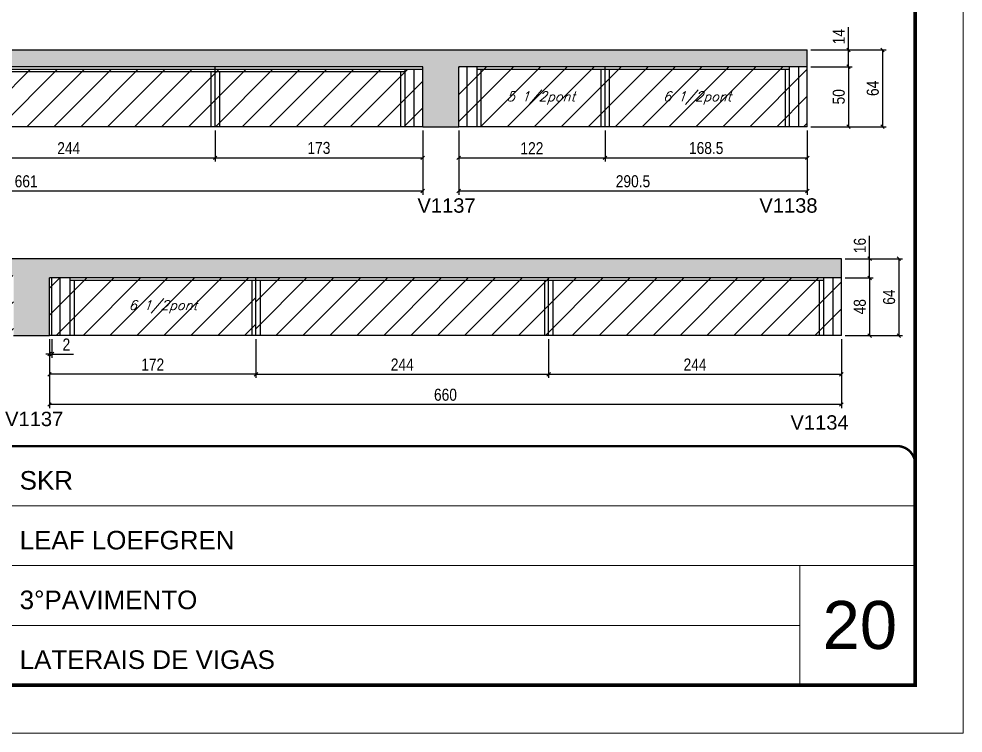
# Model space of a CAD drawing. Extents: x 3309 to 9563, y -2522 to 14608.
# Drawn here: x 8776 to 9563, y 8964 to 9559 of the extents above; entities that cross this region are included whole.
import ezdxf

# ---------------------------------------------------------------- set-up
doc = ezdxf.new("R2010")
doc.units = 0
doc.linetypes.add('CONTINUO', pattern=[0])
doc.linetypes.add('DASHED', pattern=[0.75, 0.5, -0.25])
for name, color, linetype in [('5', 5, 'Continuous'), ('COTA', 241, 'Continuous'), ('Painéis', 200, 'Continuous'), ('SARR_2.2x7', 40, 'Continuous'), ('SARR_3.5x7', 81, 'Continuous'), ('texto', 7, 'Continuous')]:
    doc.layers.add(name, color=color, linetype=linetype)
for name, color, linetype, lineweight in [('CARIMBO', 255, 'Continuous', 9), ('Folhas', 255, 'Continuous', 9), ('Hachura', 251, 'Continuous', 9), ('SARRAFO DE PRESSAO', 251, 'DASHED', 9)]:
    doc.layers.add(name, color=color, linetype=linetype, lineweight=lineweight)
doc.styles.add('ARIAL', font='arial.ttf')
doc.styles.add('COTA TECNICA', font='techl___.ttf', dxfattribs={"height": 10})
doc.styles.add('Romans', font='romans.shx')
doc.styles.get("Standard").update_dxf_attribs({"font": 'arial.ttf'})
doc.dimstyles.new('PAINEL', dxfattribs={"dimtxt": 10, "dimasz": 3, "dimexe": 3, "dimexo": 3, "dimgap": 3, "dimtad": 1, "dimdec": 1, "dimzin": 12, "dimdsep": 46, "dimtxsty": 'COTA TECNICA', "dimblk1": 'OBLIQUE', "dimblk2": 'OBLIQUE', "dimsah": 1, "dimcen": 0.9, "dimclrd": 4, "dimclre": 4, "dimclrt": 240, "dimadec": 1, "dimazin": 3, "dimtfac": 1, "dimtdec": 1, "dimtmove": 0, "dimatfit": 3, "dimfxl": 1, "dimtolj": 1, "dimtzin": 12, "dimarcsym": 0})

# ---------------------------------------------------------------- blocks, each defined once
blk = doc.blocks.new('9999999999')
at = {"color": 30, "linetype": 'CONTINUO'}
for p, q in [((98564.56, 34379.64), (99583.98, 34379.64)), ((98564.56, 34329.83), (99487.98, 34329.83)), ((99583.98, 34329.83), (99487.98, 34329.83)), ((99487.98, 34329.83), (99487.98, 34230.21)), ((98564.56, 34280.02), (99487.98, 34280.02))]:
    blk.add_line(p, q, dxfattribs=at)
at = {"color": 30, "linetype": 'CONTINUO', "const_width": 2}
blk.add_lwpolyline([(99583.98, 34230.21), (99583.98, 34414.45, 0.414214), (99568.98, 34429.45), (98228.98, 34429.45, 0.414214), (98213.98, 34414.45), (98213.98, 34245.21, 0.414214), (98228.98, 34230.21), (99583.98, 34230.21)], format="xyb", dxfattribs=at)
at = {"layer": 'Folhas'}
blk.add_lwpolyline([(98138.98, 34190.21), (99623.98, 34190.21), (99623.98, 35240.21), (98138.98, 35240.21)], close=True, dxfattribs=at)
at = {"layer": 'Folhas', "color": 30, "const_width": 3}
blk.add_lwpolyline([(98213.98, 34230.21), (99583.98, 34230.21), (99583.98, 35200.21), (98213.98, 35200.21)], close=True, dxfattribs=at)
at = {"color": 7, "linetype": 'Continuous', "ltscale": 5, "style": 'ARIAL'}
for s, height, p in [('SKR', 15.483, (98837.68, 34393.13)), ('LEAF LOEFGREN', 15.4829, (98837.68, 34343.32)), ('3°PAVIMENTO', 15.4829, (98837.68, 34293.51)), ('LATERAIS DE VIGAS', 15.4829, (98837.68, 34243.7))]:
    blk.add_text(s, height=height, dxfattribs=at).set_placement(p)
blk = doc.blocks.new('_Oblique')
at = {"color": 0, "linetype": 'ByBlock', "lineweight": -2}
blk.add_line((-0.5, -0.5), (0.5, 0.5), dxfattribs=at)
blk = doc.blocks.new('*D2976')
at = {"layer": 'COTA', "color": 4, "linetype": 'ByBlock', "lineweight": -2, "transparency": 16777216}
for p, q in [((8451.49, 9465.94), (8451.49, 9412.31)), ((9112.49, 9465.94), (9112.49, 9412.31)), ((9112.49, 9415.31), (8451.49, 9415.31))]:
    blk.add_line(p, q, dxfattribs=at)
at = {"layer": 'Defpoints', "color": 0, "linetype": 'ByBlock', "transparency": 16777216}
for p in [(8451.49, 9468.94), (9112.49, 9468.94), (8451.49, 9415.31)]:
    blk.add_point(p, dxfattribs=at)
at = {"layer": 'COTA', "color": 4, "linetype": 'ByBlock', "lineweight": -2, "transparency": 16777216, "xscale": 3, "yscale": 3, "zscale": 3, "rotation": 180}
blk.add_blockref('_Oblique', (8451.49, 9415.31), dxfattribs=at)
at = {"layer": 'COTA', "color": 4, "linetype": 'ByBlock', "lineweight": -2, "transparency": 16777216, "xscale": 3, "yscale": 3, "zscale": 3}
blk.add_blockref('_Oblique', (9112.49, 9415.31), dxfattribs=at)
at = {"layer": 'COTA', "color": 240, "linetype": 'ByBlock', "transparency": 16777216, "insert": (8781.99, 9423.42), "char_height": 10, "attachment_point": 5, "style": 'COTA TECNICA'}
blk.add_mtext('\\A1;661', dxfattribs=at)
blk = doc.blocks.new('*D2960')
at = {"layer": 'COTA', "color": 4, "lineweight": -2, "transparency": 16777216}
for p, q in [((8695.49, 9465.94), (8695.49, 9440.02)), ((8939.49, 9465.94), (8939.49, 9440.02)), ((8695.49, 9443.02), (8939.49, 9443.02))]:
    blk.add_line(p, q, dxfattribs=at)
at = {"layer": 'Defpoints', "color": 0, "transparency": 16777216}
for p in [(8695.49, 9468.94, 0), (8939.49, 9468.94, 0), (8939.49, 9443.02)]:
    blk.add_point(p, dxfattribs=at)
at = {"layer": 'COTA', "color": 4, "lineweight": -2, "transparency": 16777216, "xscale": 3, "yscale": 3, "zscale": 3, "rotation": 180}
blk.add_blockref('_Oblique', (8695.49, 9443.02), dxfattribs=at)
at = {"layer": 'COTA', "color": 4, "lineweight": -2, "transparency": 16777216, "xscale": 3, "yscale": 3, "zscale": 3}
blk.add_blockref('_Oblique', (8939.49, 9443.02), dxfattribs=at)
at = {"layer": 'COTA', "color": 240, "transparency": 16777216, "insert": (8817.49, 9451.1), "char_height": 10, "attachment_point": 5, "style": 'COTA TECNICA'}
blk.add_mtext('\\A1;244', dxfattribs=at)
blk = doc.blocks.new('*D2977')
at = {"layer": 'COTA', "color": 4, "lineweight": -2, "transparency": 16777216}
for p, q in [((8939.49, 9465.94), (8939.49, 9440.02)), ((9112.49, 9465.94), (9112.49, 9440.02)), ((8939.49, 9443.02), (9112.49, 9443.02))]:
    blk.add_line(p, q, dxfattribs=at)
at = {"layer": 'Defpoints', "color": 0, "transparency": 16777216}
for p in [(8939.49, 9468.94, 0), (9112.49, 9468.94, 0), (9112.49, 9443.02)]:
    blk.add_point(p, dxfattribs=at)
at = {"layer": 'COTA', "color": 4, "lineweight": -2, "transparency": 16777216, "xscale": 3, "yscale": 3, "zscale": 3, "rotation": 180}
blk.add_blockref('_Oblique', (8939.49, 9443.02), dxfattribs=at)
at = {"layer": 'COTA', "color": 4, "lineweight": -2, "transparency": 16777216, "xscale": 3, "yscale": 3, "zscale": 3}
blk.add_blockref('_Oblique', (9112.49, 9443.02), dxfattribs=at)
at = {"layer": 'COTA', "color": 240, "transparency": 16777216, "insert": (9025.99, 9451.24), "char_height": 10, "attachment_point": 5, "style": 'COTA TECNICA'}
blk.add_mtext('\\A1;173', dxfattribs=at)
blk = doc.blocks.new('*D2978')
at = {"layer": 'COTA', "color": 4, "linetype": 'ByBlock', "lineweight": -2, "transparency": 16777216}
for p, q in [((9142.49, 9465.94), (9142.49, 9412.31)), ((9432.99, 9465.94), (9432.99, 9412.31)), ((9432.99, 9415.31), (9142.49, 9415.31))]:
    blk.add_line(p, q, dxfattribs=at)
at = {"layer": 'Defpoints', "color": 0, "linetype": 'ByBlock', "transparency": 16777216}
for p in [(9142.49, 9468.94), (9432.99, 9468.94), (9142.49, 9415.31)]:
    blk.add_point(p, dxfattribs=at)
at = {"layer": 'COTA', "color": 4, "linetype": 'ByBlock', "lineweight": -2, "transparency": 16777216, "xscale": 3, "yscale": 3, "zscale": 3, "rotation": 180}
blk.add_blockref('_Oblique', (9142.49, 9415.31), dxfattribs=at)
at = {"layer": 'COTA', "color": 4, "linetype": 'ByBlock', "lineweight": -2, "transparency": 16777216, "xscale": 3, "yscale": 3, "zscale": 3}
blk.add_blockref('_Oblique', (9432.99, 9415.31), dxfattribs=at)
at = {"layer": 'COTA', "color": 240, "linetype": 'ByBlock', "transparency": 16777216, "insert": (9287.74, 9423.45), "char_height": 10, "attachment_point": 5, "style": 'COTA TECNICA'}
blk.add_mtext('\\A1;290.5', dxfattribs=at)
blk = doc.blocks.new('*D2979')
at = {"layer": 'COTA', "color": 4, "lineweight": -2, "transparency": 16777216}
for p, q in [((9142.49, 9465.94), (9142.49, 9440.02)), ((9264.49, 9465.94), (9264.49, 9440.02)), ((9142.49, 9443.02), (9264.49, 9443.02))]:
    blk.add_line(p, q, dxfattribs=at)
at = {"layer": 'Defpoints', "color": 0, "transparency": 16777216}
for p in [(9142.49, 9468.94), (9264.49, 9468.94), (9264.49, 9443.02)]:
    blk.add_point(p, dxfattribs=at)
at = {"layer": 'COTA', "color": 4, "lineweight": -2, "transparency": 16777216, "xscale": 3, "yscale": 3, "zscale": 3, "rotation": 180}
blk.add_blockref('_Oblique', (9142.49, 9443.02), dxfattribs=at)
at = {"layer": 'COTA', "color": 4, "lineweight": -2, "transparency": 16777216, "xscale": 3, "yscale": 3, "zscale": 3}
blk.add_blockref('_Oblique', (9264.49, 9443.02), dxfattribs=at)
at = {"layer": 'COTA', "color": 240, "transparency": 16777216, "insert": (9203.49, 9451.08), "char_height": 10, "attachment_point": 5, "style": 'COTA TECNICA'}
blk.add_mtext('\\A1;122', dxfattribs=at)
blk = doc.blocks.new('*D2980')
at = {"layer": 'COTA', "color": 4, "lineweight": -2, "transparency": 16777216}
for p, q in [((9264.49, 9465.94), (9264.49, 9440.02)), ((9432.99, 9465.94), (9432.99, 9440.02)), ((9264.49, 9443.02), (9432.99, 9443.02))]:
    blk.add_line(p, q, dxfattribs=at)
at = {"layer": 'Defpoints', "color": 0, "transparency": 16777216}
for p in [(9264.49, 9468.94), (9432.99, 9468.94), (9432.99, 9443.02)]:
    blk.add_point(p, dxfattribs=at)
at = {"layer": 'COTA', "color": 4, "lineweight": -2, "transparency": 16777216, "xscale": 3, "yscale": 3, "zscale": 3, "rotation": 180}
blk.add_blockref('_Oblique', (9264.49, 9443.02), dxfattribs=at)
at = {"layer": 'COTA', "color": 4, "lineweight": -2, "transparency": 16777216, "xscale": 3, "yscale": 3, "zscale": 3}
blk.add_blockref('_Oblique', (9432.99, 9443.02), dxfattribs=at)
at = {"layer": 'COTA', "color": 240, "transparency": 16777216, "insert": (9348.74, 9451.16), "char_height": 10, "attachment_point": 5, "style": 'COTA TECNICA'}
blk.add_mtext('\\A1;168.5', dxfattribs=at)
blk = doc.blocks.new('*D2961')
at = {"layer": 'COTA', "color": 4, "lineweight": -2, "transparency": 16777216}
for p, q in [((9435.99, 9532.94), (9498.71, 9532.94)), ((9495.71, 9532.94), (9495.71, 9468.94)), ((9435.99, 9468.94), (9498.71, 9468.94))]:
    blk.add_line(p, q, dxfattribs=at)
at = {"layer": 'Defpoints', "color": 0, "transparency": 16777216}
for p in [(9432.99, 9532.94, 0), (9432.99, 9468.94, 0), (9495.71, 9468.94)]:
    blk.add_point(p, dxfattribs=at)
at = {"layer": 'COTA', "color": 4, "lineweight": -2, "transparency": 16777216, "xscale": 3, "yscale": 3, "zscale": 3}
for p, rotation in [((9495.71, 9532.94), 90), ((9495.71, 9468.94), 270)]:
    blk.add_blockref('_Oblique', p, dxfattribs=dict(at, rotation=rotation))
at = {"layer": 'COTA', "color": 240, "transparency": 16777216, "insert": (9487.61, 9500.94), "char_height": 10, "attachment_point": 5, "rotation": 90, "style": 'COTA TECNICA'}
blk.add_mtext('\\A1;64', dxfattribs=at)
blk = doc.blocks.new('*D2962')
at = {"layer": 'COTA', "color": 4, "lineweight": -2, "transparency": 16777216}
for p, q in [((9435.99, 9518.94), (9470.35, 9518.94)), ((9467.35, 9518.94), (9467.35, 9468.94)), ((9435.99, 9468.94), (9470.35, 9468.94))]:
    blk.add_line(p, q, dxfattribs=at)
at = {"layer": 'Defpoints', "color": 0, "transparency": 16777216}
for p in [(9432.99, 9518.94, 0), (9432.99, 9468.94, 0), (9467.35, 9468.94)]:
    blk.add_point(p, dxfattribs=at)
at = {"layer": 'COTA', "color": 4, "lineweight": -2, "transparency": 16777216, "xscale": 3, "yscale": 3, "zscale": 3}
for p, rotation in [((9467.35, 9518.94), 90), ((9467.35, 9468.94), 270)]:
    blk.add_blockref('_Oblique', p, dxfattribs=dict(at, rotation=rotation))
at = {"layer": 'COTA', "color": 240, "transparency": 16777216, "insert": (9459.24, 9493.94), "char_height": 10, "attachment_point": 5, "rotation": 90, "style": 'COTA TECNICA'}
blk.add_mtext('\\A1;50', dxfattribs=at)
blk = doc.blocks.new('*D2963')
at = {"layer": 'COTA', "color": 4, "lineweight": -2, "transparency": 16777216}
for p, q in [((9467.35, 9532.94), (9467.35, 9552.06)), ((9435.99, 9532.94), (9470.35, 9532.94)), ((9467.35, 9518.94), (9467.35, 9532.94)), ((9435.99, 9518.94), (9470.35, 9518.94))]:
    blk.add_line(p, q, dxfattribs=at)
at = {"layer": 'Defpoints', "color": 0, "transparency": 16777216}
for p in [(9432.99, 9532.94, 0), (9467.35, 9532.94), (9432.99, 9518.94, 0)]:
    blk.add_point(p, dxfattribs=at)
at = {"layer": 'COTA', "color": 4, "lineweight": -2, "transparency": 16777216, "xscale": 3, "yscale": 3, "zscale": 3}
for p, rotation in [((9467.35, 9532.94), 90), ((9467.35, 9518.94), 270)]:
    blk.add_blockref('_Oblique', p, dxfattribs=dict(at, rotation=rotation))
at = {"layer": 'COTA', "color": 240, "transparency": 16777216, "insert": (9459.28, 9544), "char_height": 10, "attachment_point": 5, "rotation": 90, "style": 'COTA TECNICA'}
blk.add_mtext('\\A1;14', dxfattribs=at)
blk = doc.blocks.new('*D2964')
at = {"layer": 'COTA', "color": 4, "linetype": 'ByBlock', "lineweight": -2, "transparency": 16777216}
for p, q in [((8801.45, 9291.93), (8801.45, 9259.68)), ((8973.45, 9291.93), (8973.45, 9259.68)), ((8973.45, 9262.68), (8801.45, 9262.68))]:
    blk.add_line(p, q, dxfattribs=at)
at = {"layer": 'Defpoints', "color": 0, "linetype": 'ByBlock', "transparency": 16777216}
for p in [(8801.45, 9294.93), (8973.45, 9294.93), (8801.45, 9262.68)]:
    blk.add_point(p, dxfattribs=at)
at = {"layer": 'COTA', "color": 4, "linetype": 'ByBlock', "lineweight": -2, "transparency": 16777216, "xscale": 3, "yscale": 3, "zscale": 3, "rotation": 180}
blk.add_blockref('_Oblique', (8801.45, 9262.68), dxfattribs=at)
at = {"layer": 'COTA', "color": 4, "linetype": 'ByBlock', "lineweight": -2, "transparency": 16777216, "xscale": 3, "yscale": 3, "zscale": 3}
blk.add_blockref('_Oblique', (8973.45, 9262.68), dxfattribs=at)
at = {"layer": 'COTA', "color": 240, "linetype": 'ByBlock', "transparency": 16777216, "insert": (8887.45, 9270.75), "char_height": 10, "attachment_point": 5, "style": 'COTA TECNICA'}
blk.add_mtext('\\A1;172', dxfattribs=at)
blk = doc.blocks.new('*D2984')
at = {"layer": 'COTA', "color": 4, "linetype": 'ByBlock', "lineweight": -2, "transparency": 16777216}
for p, q in [((8801.45, 9291.93), (8801.45, 9234.43)), ((9461.45, 9291.93), (9461.45, 9234.43)), ((9461.45, 9237.43), (8801.45, 9237.43))]:
    blk.add_line(p, q, dxfattribs=at)
at = {"layer": 'Defpoints', "color": 0, "linetype": 'ByBlock', "transparency": 16777216}
for p in [(8801.45, 9294.93), (9461.45, 9294.93), (8801.45, 9237.43)]:
    blk.add_point(p, dxfattribs=at)
at = {"layer": 'COTA', "color": 4, "linetype": 'ByBlock', "lineweight": -2, "transparency": 16777216, "xscale": 3, "yscale": 3, "zscale": 3, "rotation": 180}
blk.add_blockref('_Oblique', (8801.45, 9237.43), dxfattribs=at)
at = {"layer": 'COTA', "color": 4, "linetype": 'ByBlock', "lineweight": -2, "transparency": 16777216, "xscale": 3, "yscale": 3, "zscale": 3}
blk.add_blockref('_Oblique', (9461.45, 9237.43), dxfattribs=at)
at = {"layer": 'COTA', "color": 240, "linetype": 'ByBlock', "transparency": 16777216, "insert": (9131.45, 9245.53), "char_height": 10, "attachment_point": 5, "style": 'COTA TECNICA'}
blk.add_mtext('\\A1;660', dxfattribs=at)
blk = doc.blocks.new('*D2965')
at = {"layer": 'COTA', "color": 4, "lineweight": -2, "transparency": 16777216}
for p, q in [((8973.45, 9291.93), (8973.45, 9259.68)), ((9217.45, 9291.93), (9217.45, 9259.68)), ((8973.45, 9262.68), (9217.45, 9262.68))]:
    blk.add_line(p, q, dxfattribs=at)
at = {"layer": 'Defpoints', "color": 0, "transparency": 16777216}
for p in [(8973.45, 9294.93, 0), (9217.45, 9294.93, 0), (9217.45, 9262.68)]:
    blk.add_point(p, dxfattribs=at)
at = {"layer": 'COTA', "color": 4, "lineweight": -2, "transparency": 16777216, "xscale": 3, "yscale": 3, "zscale": 3, "rotation": 180}
blk.add_blockref('_Oblique', (8973.45, 9262.68), dxfattribs=at)
at = {"layer": 'COTA', "color": 4, "lineweight": -2, "transparency": 16777216, "xscale": 3, "yscale": 3, "zscale": 3}
blk.add_blockref('_Oblique', (9217.45, 9262.68), dxfattribs=at)
at = {"layer": 'COTA', "color": 240, "transparency": 16777216, "insert": (9095.45, 9270.75), "char_height": 10, "attachment_point": 5, "style": 'COTA TECNICA'}
blk.add_mtext('\\A1;244', dxfattribs=at)
blk = doc.blocks.new('*D2966')
at = {"layer": 'COTA', "color": 4, "lineweight": -2, "transparency": 16777216}
for p, q in [((9464.45, 9358.93), (9512.3, 9358.93)), ((9509.3, 9358.93), (9509.3, 9294.93)), ((9464.45, 9294.93), (9512.3, 9294.93))]:
    blk.add_line(p, q, dxfattribs=at)
at = {"layer": 'Defpoints', "color": 0, "transparency": 16777216}
for p in [(9461.45, 9358.93, 0), (9461.45, 9294.93, 0), (9509.3, 9294.93)]:
    blk.add_point(p, dxfattribs=at)
at = {"layer": 'COTA', "color": 4, "lineweight": -2, "transparency": 16777216, "xscale": 3, "yscale": 3, "zscale": 3}
for p, rotation in [((9509.3, 9358.93), 90), ((9509.3, 9294.93), 270)]:
    blk.add_blockref('_Oblique', p, dxfattribs=dict(at, rotation=rotation))
at = {"layer": 'COTA', "color": 240, "transparency": 16777216, "insert": (9501.2, 9326.93), "char_height": 10, "attachment_point": 5, "rotation": 90, "style": 'COTA TECNICA'}
blk.add_mtext('\\A1;64', dxfattribs=at)
blk = doc.blocks.new('*D2985')
at = {"layer": 'COTA', "color": 4, "lineweight": -2, "transparency": 16777216}
for p, q in [((9217.45, 9291.93), (9217.45, 9259.68)), ((9461.45, 9291.93), (9461.45, 9259.68)), ((9217.45, 9262.68), (9461.45, 9262.68))]:
    blk.add_line(p, q, dxfattribs=at)
at = {"layer": 'Defpoints', "color": 0, "transparency": 16777216}
for p in [(9217.45, 9294.93, 0), (9461.45, 9294.93, 0), (9461.45, 9262.68)]:
    blk.add_point(p, dxfattribs=at)
at = {"layer": 'COTA', "color": 4, "lineweight": -2, "transparency": 16777216, "xscale": 3, "yscale": 3, "zscale": 3, "rotation": 180}
blk.add_blockref('_Oblique', (9217.45, 9262.68), dxfattribs=at)
at = {"layer": 'COTA', "color": 4, "lineweight": -2, "transparency": 16777216, "xscale": 3, "yscale": 3, "zscale": 3}
blk.add_blockref('_Oblique', (9461.45, 9262.68), dxfattribs=at)
at = {"layer": 'COTA', "color": 240, "transparency": 16777216, "insert": (9339.45, 9270.75), "char_height": 10, "attachment_point": 5, "style": 'COTA TECNICA'}
blk.add_mtext('\\A1;244', dxfattribs=at)
blk = doc.blocks.new('*D2986')
at = {"layer": 'COTA', "color": 4, "lineweight": -2, "transparency": 16777216}
for p, q in [((9464.45, 9342.93), (9487.94, 9342.93)), ((9484.94, 9342.93), (9484.94, 9294.93)), ((9464.45, 9294.93), (9487.94, 9294.93))]:
    blk.add_line(p, q, dxfattribs=at)
at = {"layer": 'Defpoints', "color": 0, "transparency": 16777216}
for p in [(9461.45, 9342.93, 0), (9461.45, 9294.93, 0), (9484.94, 9294.93)]:
    blk.add_point(p, dxfattribs=at)
at = {"layer": 'COTA', "color": 4, "lineweight": -2, "transparency": 16777216, "xscale": 3, "yscale": 3, "zscale": 3}
for p, rotation in [((9484.94, 9342.93), 90), ((9484.94, 9294.93), 270)]:
    blk.add_blockref('_Oblique', p, dxfattribs=dict(at, rotation=rotation))
at = {"layer": 'COTA', "color": 240, "transparency": 16777216, "insert": (9476.84, 9318.93), "char_height": 10, "attachment_point": 5, "rotation": 90, "style": 'COTA TECNICA'}
blk.add_mtext('\\A1;48', dxfattribs=at)
blk = doc.blocks.new('*D2973')
at = {"layer": 'COTA', "color": 4, "lineweight": -2, "transparency": 16777216}
for p, q in [((9484.94, 9358.93), (9484.94, 9377.95)), ((9464.45, 9358.93), (9487.94, 9358.93)), ((9484.94, 9342.93), (9484.94, 9358.93)), ((9464.45, 9342.93), (9487.94, 9342.93))]:
    blk.add_line(p, q, dxfattribs=at)
at = {"layer": 'Defpoints', "color": 0, "transparency": 16777216}
for p in [(9461.45, 9358.93, 0), (9484.94, 9358.93), (9461.45, 9342.93, 0)]:
    blk.add_point(p, dxfattribs=at)
at = {"layer": 'COTA', "color": 4, "lineweight": -2, "transparency": 16777216, "xscale": 3, "yscale": 3, "zscale": 3}
for p, rotation in [((9484.94, 9358.93), 90), ((9484.94, 9342.93), 270)]:
    blk.add_blockref('_Oblique', p, dxfattribs=dict(at, rotation=rotation))
at = {"layer": 'COTA', "color": 240, "transparency": 16777216, "insert": (9476.84, 9369.94), "char_height": 10, "attachment_point": 5, "rotation": 90, "style": 'COTA TECNICA'}
blk.add_mtext('\\A1;16', dxfattribs=at)
blk = doc.blocks.new('*D2989')
at = {"layer": 'COTA', "color": 4, "lineweight": -2, "transparency": 16777216}
for p, q in [((8801.45, 9291.93), (8801.45, 9276.44)), ((8803.45, 9291.93), (8803.45, 9276.44)), ((8801.45, 9279.44), (8798.45, 9279.44)), ((8801.45, 9279.44), (8803.45, 9279.44)), ((8803.45, 9279.44), (8821.56, 9279.44))]:
    blk.add_line(p, q, dxfattribs=at)
at = {"layer": 'Defpoints', "color": 0, "transparency": 16777216}
for p in [(8801.45, 9294.93, 0), (8803.45, 9294.93, 0), (8803.45, 9279.44)]:
    blk.add_point(p, dxfattribs=at)
at = {"layer": 'COTA', "color": 4, "lineweight": -2, "transparency": 16777216, "xscale": 3, "yscale": 3, "zscale": 3}
blk.add_blockref('_Oblique', (8801.45, 9279.44), dxfattribs=at)
at = {"layer": 'COTA', "color": 4, "lineweight": -2, "transparency": 16777216, "xscale": 3, "yscale": 3, "zscale": 3, "rotation": 180}
blk.add_blockref('_Oblique', (8803.45, 9279.44), dxfattribs=at)
at = {"layer": 'COTA', "color": 240, "transparency": 16777216, "insert": (8815.51, 9287.44), "char_height": 10, "attachment_point": 5, "style": 'COTA TECNICA'}
blk.add_mtext('\\A1;2', dxfattribs=at)

msp = doc.modelspace()

# ---------------------------------------------------------------- hatches: boundary and pattern name
at = {"layer": 'COTA'}
h = msp.add_hatch(dxfattribs=at)
h.set_pattern_fill('AR-CONC', color=256, scale=0.03)
h.set_pattern_definition([(50, (0, -391.234), (5.46554, -0.4781726), [0.5715, -6.2865]), (355, (0, -391.234), (-1.0573026, 5.7317054), [0.4572, -5.0292175]), (100.451445, (0.4555, -391.274), (4.4082374, 5.2535326), [0.4857003, -5.3427073]), (46.1842, (0, -389.71), (8.1323712, -1.26127), [0.85725, -9.42975]), (96.63556, (0.678, -389.815), (7.122124, 7.4227837), [0.7285507, -8.014068]), (351.18415, (0, -389.71), (7.122124, 7.4227837), [0.685799, -7.543792]), (21, (0.762, -390.091), (4.5484317, -3.067956), [0.5715, -6.2865]), (326, (0.762, -390.091), (1.8540609, 5.525639), [0.4572, -5.0292]), (71.451445, (1.141, -390.347), (6.4024926, 2.457683), [0.4857003, -5.3426981]), (37.5, (0, -391.2342), (0.0926581, 2.53665117), [0, -4.96824, 0, -5.1054, 0, -5.04825]), (7.5, (0, -391.2342), (2.0045899, 3.00541724), [0, -2.91084, 0, -4.85394, 0, -1.92405]), (327.5, (-1.6993, -391.2342), (4.06771786, -0.17186232), [0, -1.905, 0, -5.9436, 0, -7.8867]), (317.5, (-2.4613, -391.234), (4.4438754, 0.7627947), [0, -2.4765, 0, -3.94716, 0, -5.6007])])
h.paths.add_polyline_path([(9142.49, 9518.94), (9432.99, 9518.94), (9432.99, 9532.94), (8451.49, 9532.94), (8451.49, 9518.94), (9112.49, 9518.94), (9112.49, 9468.94), (9142.49, 9468.94)])
h = msp.add_hatch(dxfattribs=at)
h.set_pattern_fill('AR-CONC', color=256, scale=0.03)
h.set_pattern_definition([(50, (4, -378.5546), (5.46554, -0.4781726), [0.5715, -6.2865]), (355, (4, -378.5546), (-1.0573026, 5.7317054), [0.4572, -5.0292175]), (100.451445, (4.4555, -378.5945), (4.4082374, 5.2535326), [0.4857003, -5.3427073]), (46.1842, (4, -377.0306), (8.1323712, -1.26127), [0.85725, -9.42975]), (96.63556, (4.678, -377.136), (7.122124, 7.4227837), [0.7285507, -8.014068]), (351.18415, (4, -377.031), (7.122124, 7.4227837), [0.685799, -7.543792]), (21, (4.762, -377.4116), (4.5484317, -3.067956), [0.5715, -6.2865]), (326, (4.762, -377.4116), (1.8540609, 5.525639), [0.4572, -5.0292]), (71.451445, (5.141, -377.6673), (6.4024926, 2.457683), [0.4857003, -5.3426981]), (37.5, (4, -378.5546), (0.0926581, 2.53665117), [0, -4.96824, 0, -5.1054, 0, -5.04825]), (7.5, (4, -378.5546), (2.0045899, 3.00541724), [0, -2.91084, 0, -4.85394, 0, -1.92405]), (327.5, (2.3007, -378.5546), (4.06771786, -0.17186232), [0, -1.905, 0, -5.9436, 0, -7.8867]), (317.5, (1.5387, -378.5546), (4.4438754, 0.7627947), [0, -2.4765, 0, -3.94716, 0, -5.6007])])
h.paths.add_polyline_path([(8801.45, 9342.93), (9461.45, 9342.93), (9461.45, 9358.93), (8451.49, 9358.93), (8451.49, 9344.93), (8771.45, 9344.93), (8771.45, 9294.93), (8801.45, 9294.93)])
at = {"layer": 'Hachura', "linetype": 'ByBlock'}
h = msp.add_hatch(dxfattribs=at)
h.set_pattern_fill('ANSI31', color=256, scale=5)
h.set_pattern_definition([(45, (0, -391.234), (-11.22532, 11.22532), [])])
h.paths.add_polyline_path([(8695.49, 9516.94), (8451.49, 9516.94), (8451.49, 9468.94), (8695.49, 9468.94)])
h.paths.add_polyline_path([(8695.49, 9516.94), (8695.49, 9468.94), (8939.49, 9468.94), (8939.49, 9516.94)])
h.paths.add_polyline_path([(9112.49, 9468.94), (9112.49, 9516.94), (8939.49, 9516.94), (8939.49, 9468.94)])
h.paths.add_polyline_path([(8695.49, 9294.93), (8695.49, 9344.93), (8451.49, 9344.93), (8451.49, 9294.93)])
h.paths.add_polyline_path([(8771.45, 9344.93), (8695.49, 9344.93), (8695.49, 9294.93), (8771.45, 9294.93)])
h.paths.add_polyline_path([(9217.45, 9294.93), (9217.45, 9342.93), (8973.45, 9342.93), (8973.45, 9294.93)])
h.paths.add_polyline_path([(9461.45, 9294.93), (9461.45, 9342.93), (9217.45, 9342.93), (9217.45, 9294.93)])
h = msp.add_hatch(dxfattribs=at)
h.set_pattern_fill('ANSI31', color=256, scale=5)
h.set_pattern_definition([(45, (4768.5, 1148.034), (-11.22532, 11.22532), [])])
h.paths.add_polyline_path([(8973.45, 9294.93), (8973.45, 9342.93), (8801.45, 9342.93), (8801.45, 9294.93)])
h.paths.add_polyline_path([(9142.49, 9518.94), (9142.49, 9468.94), (9264.49, 9468.94), (9264.49, 9518.94)])
h.paths.add_polyline_path([(9264.49, 9518.94), (9264.49, 9468.94), (9432.99, 9468.94), (9432.99, 9518.94)])

# ---------------------------------------------------------------- linework, layer by layer
at = {"layer": 'COTA'}
for p, q in [((8451.49, 9532.94, 0), (9432.99, 9532.94, 0)), ((9432.99, 9518.94, 0), (9432.99, 9532.94, 0)), ((9112.49, 9468.94, 0), (9142.49, 9468.94, 0)), ((9461.45, 9358.93, 0), (8451.49, 9358.93, 0)), ((9461.45, 9342.93, 0), (9461.45, 9358.93, 0)), ((8771.45, 9294.93, 0), (8801.45, 9294.93, 0))]:
    msp.add_line(p, q, dxfattribs=at)
at = {"layer": 'Painéis', "linetype": 'ByBlock'}
for p, q in [((9112.49, 9518.94, 0), (8451.49, 9518.94, 0)), ((8939.49, 9468.94, 0), (8939.49, 9518.94, 0)), ((9112.49, 9468.94, 0), (9112.49, 9518.94, 0)), ((9432.99, 9518.94, 0), (9142.49, 9518.94, 0)), ((9142.49, 9468.94, 0), (9142.49, 9518.94, 0)), ((9264.49, 9468.94, 0), (9264.49, 9518.94, 0)), ((9432.99, 9468.94, 0), (9432.99, 9518.94, 0)), ((9112.49, 9468.94, 0), (8451.49, 9468.94, 0)), ((9432.99, 9468.94, 0), (9142.49, 9468.94, 0)), ((9461.45, 9342.93, 0), (8801.45, 9342.93, 0)), ((8801.45, 9294.93, 0), (8801.45, 9342.93, 0)), ((8803.45, 9294.93, 0), (8803.45, 9342.93, 0)), ((8973.45, 9294.93, 0), (8973.45, 9342.93, 0)), ((9217.45, 9294.93, 0), (9217.45, 9342.93, 0)), ((9461.45, 9294.93, 0), (9461.45, 9342.93, 0)), ((9461.45, 9294.93, 0), (8801.45, 9294.93, 0))]:
    msp.add_line(p, q, dxfattribs=at)
at = {"layer": 'Painéis', "linetype": 'ByBlock', "elevation": 0}
msp.add_lwpolyline([(8451.49, 9516.94), (9112.49, 9516.94), (9112.49, 9518.94), (8451.49, 9518.94)], close=True, dxfattribs=at)
at = {"layer": 'SARR_2.2x7', "linetype": 'Continuous'}
for p, q in [((8939.49, 9514.74, 0), (8695.49, 9514.74, 0)), ((9097.49, 9514.74, 0), (8939.49, 9514.74, 0)), ((9105.49, 9468.94, 0), (9105.49, 9516.94, 0)), ((9149.49, 9468.94, 0), (9149.49, 9518.94, 0)), ((9264.49, 9516.74, 0), (9157.49, 9516.74, 0)), ((9417.99, 9516.74, 0), (9264.49, 9516.74, 0)), ((9425.99, 9468.94, 0), (9425.99, 9518.94, 0)), ((8810.45, 9294.93, 0), (8810.45, 9342.93, 0)), ((9454.45, 9294.93, 0), (9454.45, 9342.93, 0)), ((8973.45, 9340.73, 0), (8818.45, 9340.73, 0)), ((9217.45, 9340.73, 0), (8973.45, 9340.73, 0)), ((9446.45, 9340.73, 0), (9217.45, 9340.73, 0))]:
    msp.add_line(p, q, dxfattribs=at)
at = {"layer": 'SARR_3.5x7'}
for p, q in [((8935.99, 9514.74, 0), (8935.99, 9468.94, 0)), ((8942.99, 9514.74, 0), (8942.99, 9468.94, 0)), ((9093.99, 9514.74, 0), (9093.99, 9468.94, 0)), ((9097.49, 9516.94, 0), (9097.49, 9468.94, 0)), ((9157.49, 9518.94, 0), (9157.49, 9468.94, 0)), ((9160.99, 9516.74, 0), (9160.99, 9468.94, 0)), ((9260.99, 9516.74, 0), (9260.99, 9468.94, 0)), ((9267.99, 9516.74, 0), (9267.99, 9468.94, 0)), ((9414.49, 9516.74, 0), (9414.49, 9468.94, 0)), ((9417.99, 9518.94, 0), (9417.99, 9468.94, 0)), ((8818.45, 9342.93, 0), (8818.45, 9294.93, 0)), ((9446.45, 9342.93, 0), (9446.45, 9294.93, 0)), ((8821.95, 9340.73, 0), (8821.95, 9294.93, 0)), ((8969.95, 9340.73, 0), (8969.95, 9294.93, 0)), ((8976.95, 9340.73, 0), (8976.95, 9294.93, 0)), ((9213.95, 9340.73, 0), (9213.95, 9294.93, 0)), ((9220.95, 9340.73, 0), (9220.95, 9294.93, 0)), ((9442.95, 9340.73, 0), (9442.95, 9294.93, 0))]:
    msp.add_line(p, q, dxfattribs=at)

# ---------------------------------------------------------------- block references
at = {"layer": 'SARRAFO DE PRESSAO', "color": 6, "linetype": 'ByBlock'}
msp.add_blockref('9999999999', (-90061.11, -25226.65), dxfattribs=at)

# ---------------------------------------------------------------- texts
at = {"layer": '5', "linetype": 'Continuous'}
for s, rotation, p in [('V1137', 0.00004, (9108.11, 9397.3, 0)), ('V1138', 0.00004, (9393.06, 9397.3, 0)), ('V1137', 359.99996, (8764.42, 9219.42, 0)), ('V1134', 359.99996, (9418.97, 9216.5, 0))]:
    msp.add_text(s, height=12, rotation=rotation, dxfattribs=at).set_placement(p)
at = {"layer": 'CARIMBO', "style": 'ARIAL'}
msp.add_text('20', height=40, dxfattribs=at).set_placement((9445.73, 9033.7))
at = {"layer": 'texto', "color": 2, "char_height": 8, "attachment_point": 5, "style": 'Romans'}
for s, insert in [('{\\Q19;\\C256;5 1/2pont}', (9210.99, 9492.94, 0)), ('{\\Q19;\\C256;6 1/2pont}', (9341.24, 9492.94, 0)), ('{\\Q19;\\C256;6 1/2pont}', (8895.95, 9318.93, 0))]:
    msp.add_mtext(s, dxfattribs=dict(at, insert=insert))

# ---------------------------------------------------------------- dimensions: what is measured, and where the dimension line sits
at = {"layer": 'COTA'}
for base, p1, p2, angle, picture, middle in [((9467.35, 9532.94), (9432.99, 9518.94, 0), (9432.99, 9532.94, 0), 90, '*D2963', (9459.28, 9544)), ((9495.71, 9468.94), (9432.99, 9532.94, 0), (9432.99, 9468.94, 0), 90, '*D2961', (9487.61, 9500.94)), ((9467.35, 9468.94), (9432.99, 9518.94, 0), (9432.99, 9468.94, 0), 90, '*D2962', (9459.24, 9493.94)), ((9484.94, 9358.93), (9461.45, 9342.93, 0), (9461.45, 9358.93, 0), 90, '*D2973', (9476.84, 9369.94)), ((9509.3, 9294.93), (9461.45, 9358.93, 0), (9461.45, 9294.93, 0), 90, '*D2966', (9501.2, 9326.93)), ((9484.94, 9294.93), (9461.45, 9342.93, 0), (9461.45, 9294.93, 0), 90, '*D2986', (9476.84, 9318.93)), ((8803.45, 9279.44), (8801.45, 9294.93, 0), (8803.45, 9294.93, 0), 180, '*D2989', (8815.51, 9287.44))]:
    dim = msp.add_linear_dim(base=base, p1=p1, p2=p2, angle=angle, dimstyle='PAINEL', dxfattribs=at)
    dim.commit()
    dim.dimension.update_dxf_attribs({"geometry": picture, "text_midpoint": middle})
at = {"layer": 'COTA', "linetype": 'ByBlock'}
for base, p1, p2, picture, middle in [((8451.49, 9415.31, 0), (9112.49, 9468.94, 0), (8451.49, 9468.94, 0), '*D2976', (8781.99, 9423.42, 0)), ((9142.49, 9415.31, 0), (9432.99, 9468.94, 0), (9142.49, 9468.94, 0), '*D2978', (9287.74, 9423.45, 0)), ((8801.45, 9237.43, 0), (9461.45, 9294.93, 0), (8801.45, 9294.93, 0), '*D2984', (9131.45, 9245.53, 0))]:
    dim = msp.add_linear_dim(base=base, p1=p1, p2=p2, angle=180, dimstyle='PAINEL', dxfattribs=at)
    dim.commit()
    dim.dimension.update_dxf_attribs({"geometry": picture, "text_midpoint": middle})
at = {"layer": 'COTA'}
for base, p1, p2, picture, middle in [((8939.49, 9443.02), (8695.49, 9468.94, 0), (8939.49, 9468.94, 0), '*D2960', (8817.49, 9451.1)), ((9112.49, 9443.02), (8939.49, 9468.94, 0), (9112.49, 9468.94, 0), '*D2977', (9025.99, 9451.24)), ((9264.49, 9443.02, 0), (9142.49, 9468.94, 0), (9264.49, 9468.94, 0), '*D2979', (9203.49, 9451.08, 0)), ((9217.45, 9262.68), (8973.45, 9294.93, 0), (9217.45, 9294.93, 0), '*D2965', (9095.45, 9270.75)), ((9461.45, 9262.68), (9217.45, 9294.93, 0), (9461.45, 9294.93, 0), '*D2985', (9339.45, 9270.75))]:
    dim = msp.add_linear_dim(base=base, p1=p1, p2=p2, dimstyle='PAINEL', dxfattribs=at)
    dim.commit()
    dim.dimension.update_dxf_attribs({"geometry": picture, "text_midpoint": middle})
dim = msp.add_linear_dim(base=(9432.99, 9443.02, 0), p1=(9264.49, 9468.94, 0), p2=(9432.99, 9468.94, 0), dimstyle='PAINEL', override={"dimtmove": 1}, dxfattribs=at)
dim.commit()
dim.dimension.update_dxf_attribs({"geometry": '*D2980', "text_midpoint": (9348.74, 9451.16, 0)})
at = {"layer": 'COTA', "linetype": 'ByBlock'}
dim = msp.add_linear_dim(base=(8801.45, 9262.68, 0), p1=(8973.45, 9294.93, 0), p2=(8801.45, 9294.93, 0), angle=180, dimstyle='PAINEL', override={"dimtmove": 1}, dxfattribs=at)
dim.commit()
dim.dimension.update_dxf_attribs({"geometry": '*D2964', "text_midpoint": (8887.45, 9270.75, 0)})

doc.saveas('drawing.dxf')
